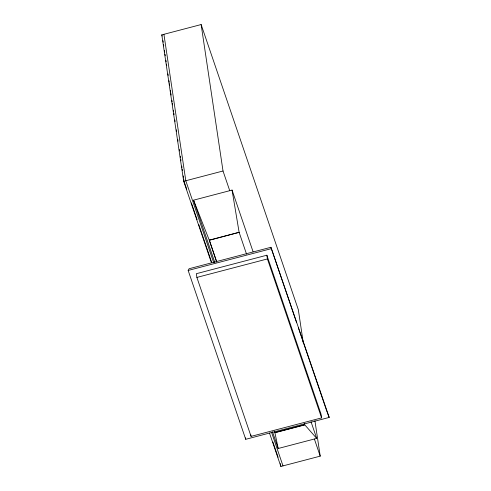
<?xml version="1.0" encoding="UTF-8"?>
<svg xmlns="http://www.w3.org/2000/svg" width="491" height="491" viewBox="0 0 491 491"><rect width="100%" height="100%" fill="white"/><g stroke="black" fill="none" stroke-linecap="round" stroke-linejoin="round"><path stroke-width="0.74" d="M188.163 270.455L189.096 268.737L270.922 247.286L329.209 417.418L245.721 439.304L188.163 270.455L271.652 248.569M211.375 262.568L183.677 181.308L161.791 34.861L201.132 24.55L298.325 309.692L303.291 342.908M183.677 181.308L223.018 170.997L201.132 24.55M214.837 262.617L193.552 200.175L232.053 190.078L253.092 251.797M216.709 261.985L209.289 240.142L239.123 232.317L246.543 254.16M239.123 232.317L209.307 240.277L193.552 200.175M266.858 255.21L196.326 273.702L196.885 277.421L251.067 436.382L321.599 417.896L321.046 414.171L266.858 255.21L267.417 258.935L321.599 417.896M196.885 277.421L267.417 258.935M278.194 448.492L274.886 432.583L304.721 424.758L316.695 438.395L278.194 448.492L272.505 431.792M269.498 433.074L280.87 466.45L320.212 456.139L314.909 420.658M327.331 412.771L329.209 417.418M270.922 247.286L296.656 322.771M298.387 327.853L327.086 412.047M311.006 421.695L316.695 438.395M223.018 170.997L229.733 190.686M314.375 439.009L320.212 456.139M304.23 423.31L304.745 424.899L274.905 432.718L274.414 431.27M161.791 34.861L162.19 36.033M209.289 240.142L216.684 261.844M274.389 431.135L274.886 432.583M213.745 262.74L185.801 180.749L163.914 34.309M271.621 432.516L282.994 465.891M183.996 181.191L186.715 189.164M191.404 202.93L197.087 219.594M198.818 224.669L211.412 261.623M272.91 442.041L278.096 457.256M280.244 463.565L280.594 464.578M232.053 190.078L239.148 232.458M280.686 465.204L280.87 466.45M250.846 434.897L251.067 436.382M162.994 40.661L163.221 42.171M163.558 44.442L163.785 45.951M164.46 50.487L164.688 51.997M165.025 54.262L165.252 55.771M165.927 60.307L166.154 61.817M166.492 64.082L166.719 65.598M167.965 73.908L168.186 75.418M168.978 80.708L169.205 82.218M169.432 83.728L169.659 85.238M170.445 90.528L170.672 92.038M170.899 93.548L171.126 95.064M171.918 100.348L172.138 101.864M172.366 103.374L172.593 104.884M173.384 110.174L173.611 111.684M173.832 113.194L174.06 114.704M174.851 119.994L175.078 121.504M176.318 129.814L176.545 131.33M177.785 139.64L178.012 141.15M179.252 149.46L179.479 150.97M180.271 156.261L180.498 157.771M180.725 159.28L180.946 160.796M181.738 166.081L181.965 167.597M182.192 169.107L182.419 170.616M183.204 175.907L183.431 177.417M183.659 178.927L183.886 180.436M245.66 437.849L245.721 439.304"/></g></svg>
